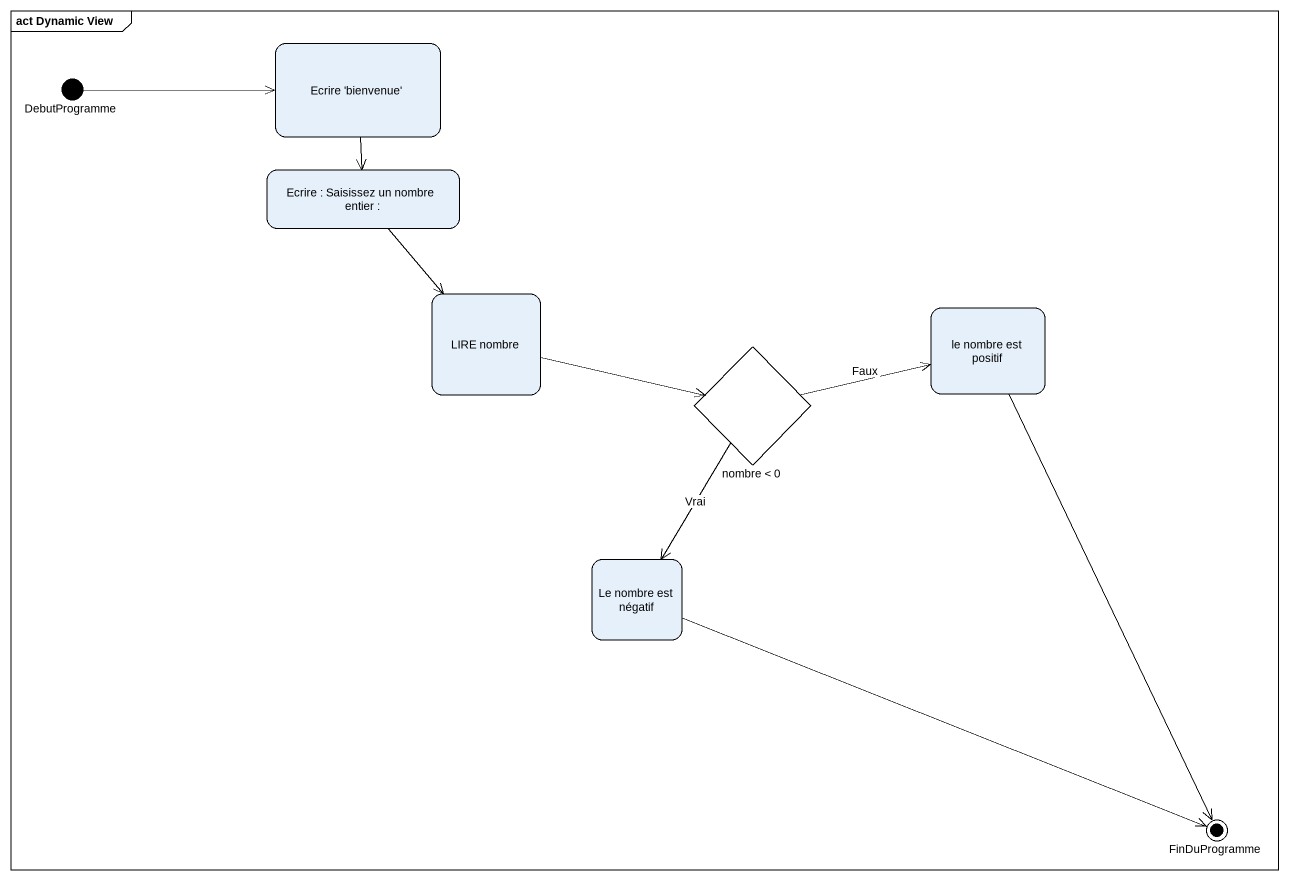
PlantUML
@startuml
mainframe act Dynamic View
hide empty description
state "Ecrire 'bienvenue'" as Ecrire_bienvenue
state DebutProgramme <<start>>
state "Ecrire : Saisissez un nombre entier :" as Ecrire_Saisissez_un_nombre
state "LIRE nombre" as LIRE_nombre
state "nombre < 0" as nombre_0 <<choice>>
state "le nombre est positif" as le_nombre_est_positif
state "Le nombre est négatif" as Le_nombre_est_négatif
state FinDuProgramme <<end>>
Ecrire_bienvenue --> Ecrire_Saisissez_un_nombre
DebutProgramme -right-> Ecrire_bienvenue
Ecrire_Saisissez_un_nombre --> LIRE_nombre
LIRE_nombre -right-> nombre_0
nombre_0 -right-> le_nombre_est_positif : Faux
nombre_0 --> Le_nombre_est_négatif : Vrai
le_nombre_est_positif --> FinDuProgramme
Le_nombre_est_négatif -right-> FinDuProgramme
@enduml
